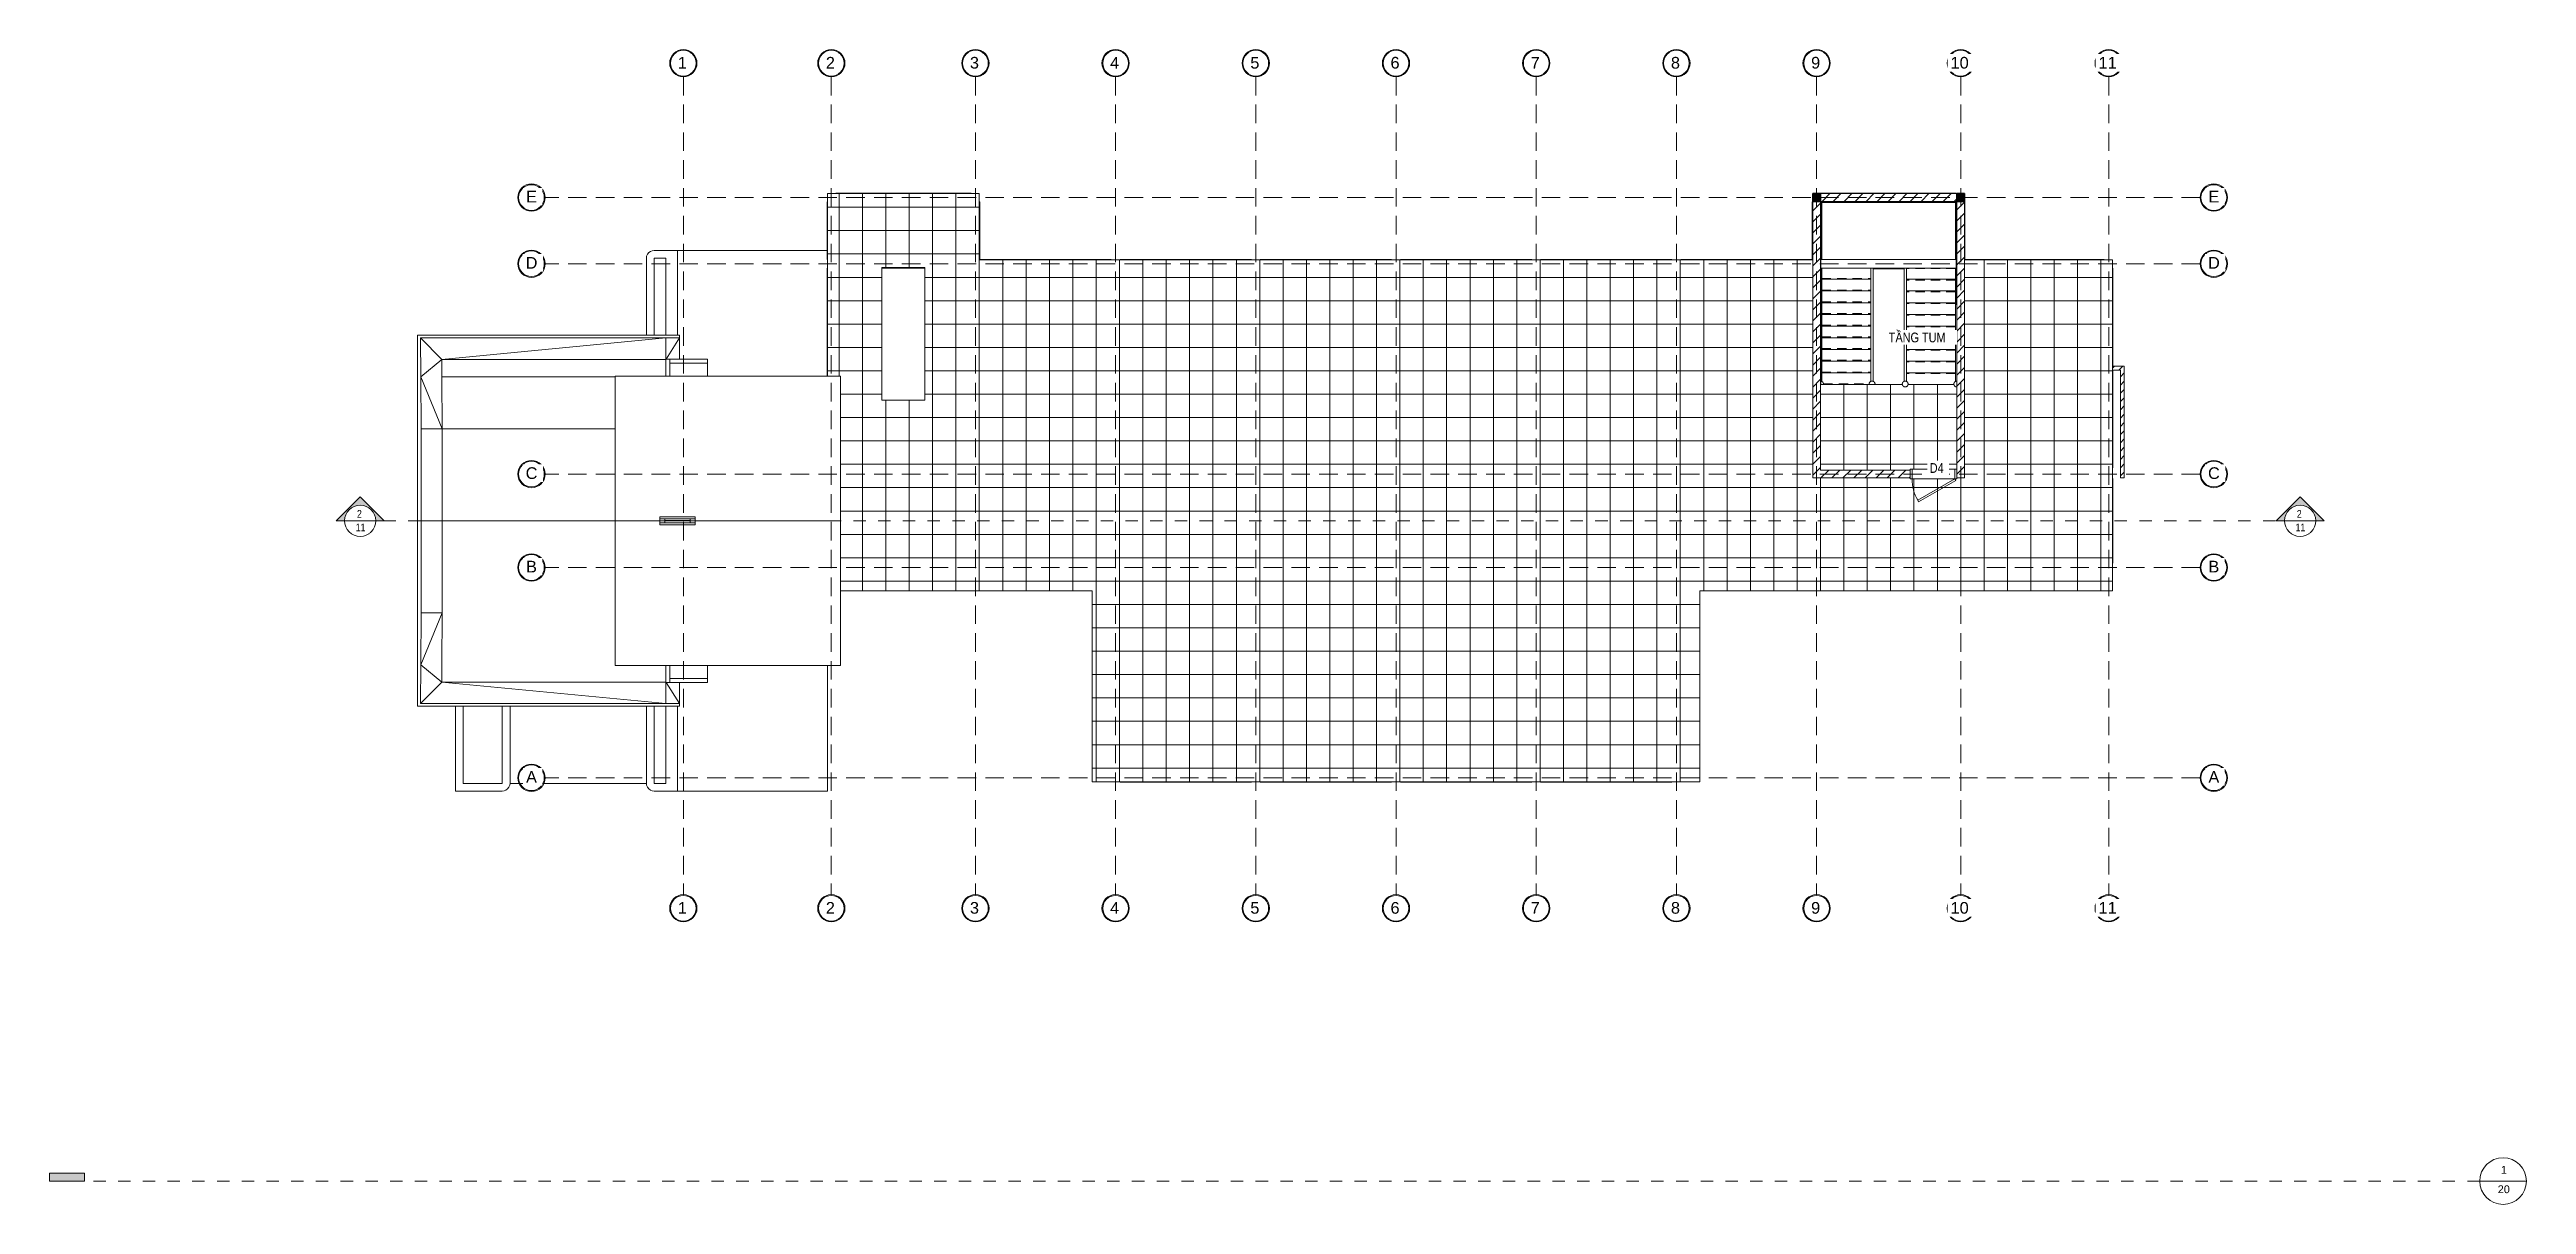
# Model space of a CAD drawing. Header units: millimetres. Extents: x -15725 to 47878, y -10955 to 18700.
import ezdxf

# ---------------------------------------------------------------- set-up
doc = ezdxf.new("R2010")
doc.units = ezdxf.units.MM
for name, pattern in [('Abgebrochen', [714.375, 476.25, -238.125]), ('Aligning Line', [635, 317.5, -317.5]), ('Hidden', [714.375, 476.25, -238.125]), ('Overhead', [396.875, 238.125, -158.75])]:
    doc.linetypes.add(name, pattern=pattern)
for name, color, linetype, lineweight in [('A-DOOR', 7, 'Continuous', 18), ('A-DOOR-FRAM', 7, 'Continuous', 18), ('A-FLOR-HRAL', 7, 'Continuous', 9), ('A-GLAZ', 7, 'Continuous', 18), ('A-WALL', 7, 'Continuous', 25), ('A-WALL-PATT', 7, 'Continuous', 25), ('G-ANNO-SYMB', 7, 'Abgebrochen', 9), ('G-ANNO-TEXT', 7, 'Continuous', 9), ('S-BEAM', 7, 'Continuous', 9), ('S-COLS', 7, 'Continuous', 25), ('S-FNDN', 7, 'Continuous', 9), ('S-GRID', 7, 'Continuous', 9), ('S-GRID-IDEN', 7, 'Continuous', 9), ('S-STRS', 7, 'Continuous', 18)]:
    doc.layers.add(name, color=color, linetype=linetype, lineweight=lineweight)
doc.layers.add('G-IMPT', color=7, linetype='Continuous', lineweight=9, true_color=0xffffff)
doc.styles.add('Arial', font='arial.ttf', dxfattribs={"height": 200})
doc.styles.add('Arial_1', font='arial.ttf', dxfattribs={"width": 0.8, "height": 200})
doc.styles.add('Arial_2', font='arial.ttf', dxfattribs={"height": 300})
doc.styles.add('Arial_3', font='arial.ttf', dxfattribs={"width": 0.8, "height": 250})
doc.styles.add('Arial_4', font='arial.ttf', dxfattribs={"width": 0.8, "height": 250})
pattern_1 = [(45, (0, 0), (-106.066, 106.066), [])]
pattern_2 = [(45, (0, 0), (-141.4214, 141.4214), [])]

# ---------------------------------------------------------------- blocks, each defined once
blk = doc.blocks.new('Railing - 150mm-2368054-06_MẶT BẰNG TẦNG TUM')
at = {"layer": 'A-FLOR-HRAL', "flags": 128}
for points in [[(-74, 12), (-74, 10), (-75, 7), (-75, 4), (-75, 1), (-75, -2), (-75, -5), (-75, -8), (-74, -11), (-74, -14), (-73, -17), (-72, -20), (-71, -23), (-70, -26), (-69, -28), (-68, -31), (-67, -34), (-65, -37), (-64, -39), (-62, -42), (-61, -44), (-59, -47), (-57, -49), (-55, -51), (-53, -53), (-51, -55), (-48, -57), (-46, -59), (-44, -61), (-41, -63), (-39, -64), (-36, -66), (-33, -67), (-31, -68), (-28, -70), (-25, -71), (-22, -72), (-19, -72), (-16, -73), (-14, -74), (-11, -74), (-8, -75), (-5, -75), (-2, -75), (0, -75)], [(0, -75), (3, -75), (6, -75), (9, -74), (12, -74), (15, -74), (18, -73), (21, -72), (24, -71), (26, -70), (29, -69), (32, -68), (35, -67), (37, -65), (40, -64), (42, -62), (45, -60), (47, -58), (49, -56), (52, -54), (54, -52), (56, -50), (58, -48), (60, -45), (61, -43), (63, -41), (65, -38), (66, -35), (68, -33), (69, -30), (70, -27), (71, -24), (72, -22), (73, -19), (73, -16), (74, -13), (74, -10), (75, -7), (75, -4), (75, -1), (75, 2), (75, 5), (75, 8), (74, 11), (74, 12)]]:
    blk.add_lwpolyline(points, dxfattribs=at)
blk = doc.blocks.new('Railing - 150mm-2368385-06_MẶT BẰNG TẦNG TUM')
at = {"layer": 'A-FLOR-HRAL', "flags": 128}
for points in [[(0, 75), (-3, 75), (-6, 75), (-9, 74), (-12, 74), (-15, 74), (-18, 73), (-21, 72), (-24, 71), (-26, 70), (-29, 69), (-32, 68), (-35, 67), (-37, 65), (-40, 64), (-42, 62), (-45, 60), (-47, 58), (-49, 56), (-52, 54), (-54, 52), (-56, 50), (-58, 48), (-60, 45), (-61, 43), (-63, 41), (-65, 38), (-66, 35), (-68, 33), (-69, 30), (-70, 27), (-71, 24), (-72, 22), (-73, 19), (-73, 16), (-74, 13), (-74, 10), (-75, 7), (-75, 4), (-75, 1), (-75, -2), (-75, -5), (-75, -8), (-74, -11), (-74, -14), (-73, -17), (-72, -20), (-71, -23), (-70, -26), (-69, -28), (-68, -31), (-67, -34), (-65, -37), (-64, -39), (-62, -42), (-61, -44), (-59, -47), (-57, -49), (-55, -51), (-53, -53), (-51, -55), (-48, -57), (-46, -59), (-44, -61), (-41, -63), (-39, -64), (-36, -66), (-33, -67), (-31, -68), (-28, -70), (-25, -71), (-22, -72), (-19, -72), (-16, -73), (-14, -74), (-11, -74), (-8, -75), (-5, -75), (-2, -75), (0, -75)], [(0, -75), (3, -75), (6, -75), (9, -74), (12, -74), (15, -74), (18, -73), (21, -72), (24, -71), (26, -70), (29, -69), (32, -68), (35, -67), (37, -65), (40, -64), (42, -62), (45, -60), (47, -58), (49, -56), (52, -54), (54, -52), (56, -50), (58, -48), (60, -45), (61, -43), (63, -41), (65, -38), (66, -35), (68, -33), (69, -30), (70, -27), (71, -24), (72, -22), (73, -19), (73, -16), (74, -13), (74, -10), (75, -7), (75, -4), (75, -1), (75, 2), (75, 5), (75, 8), (74, 11), (74, 14), (73, 17), (72, 20), (71, 23), (70, 26), (69, 28), (68, 31), (67, 34), (65, 37), (64, 39), (62, 42), (61, 44), (59, 47), (57, 49), (55, 51), (53, 53), (51, 55), (48, 57), (46, 59), (44, 61), (41, 63), (39, 64), (36, 66), (33, 67), (31, 68), (28, 70), (25, 71), (22, 72), (19, 72), (16, 73), (14, 74), (11, 74), (8, 75), (5, 75), (2, 75), (0, 75)]]:
    blk.add_lwpolyline(points, dxfattribs=at)
blk = doc.blocks.new('Railing - Railing-2370599-06_MẶT BẰNG TẦNG TUM')
at = {"layer": 'A-FLOR-HRAL'}
for p, q in [((31044, 10181), (31044, 13090)), ((31095, 13075), (31095, 13080)), ((31105, 13070), (31895, 13070)), ((31105, 10181), (31105, 13070)), ((31895, 13070), (31895, 10400)), ((31956, 13090), (31956, 10400)), ((31895, 10400), (31895, 10181)), ((31956, 10400), (31956, 10181))]:
    blk.add_line(p, q, dxfattribs=at)
at = {"rotation": 180}
blk.add_blockref('Railing - 150mm-2368054-06_MẶT BẰNG TẦNG TUM', (31075, 10112), dxfattribs=at)
blk.add_blockref('Railing - 150mm-2368385-06_MẶT BẰNG TẦNG TUM', (31925, 10112))
blk = doc.blocks.new('Railing - 150mm-V1-06_MẶT BẰNG TẦNG TUM')
at = {"layer": 'A-FLOR-HRAL', "flags": 128}
blk.add_lwpolyline([(10, -74), (12, -74), (15, -74), (18, -73), (21, -72), (24, -71), (26, -70), (29, -69), (32, -68), (35, -67), (37, -65), (40, -64), (42, -62), (45, -60), (47, -58), (49, -56), (52, -54), (54, -52), (56, -50), (58, -48), (60, -45), (61, -43), (63, -41), (65, -38), (66, -35), (68, -33), (69, -30), (70, -27), (71, -24), (72, -22), (73, -19), (73, -16), (74, -13), (74, -10), (75, -7), (75, -4), (75, -1), (75, 2), (75, 5), (75, 8), (74, 11), (74, 12)], dxfattribs=at)
blk = doc.blocks.new('Railing - 150mm-V2-06_MẶT BẰNG TẦNG TUM')
at = {"layer": 'A-FLOR-HRAL', "flags": 128}
blk.add_lwpolyline([(0, -75), (3, -75), (6, -75), (9, -74), (12, -74), (15, -74), (18, -73), (21, -72), (24, -71), (26, -70), (29, -69), (32, -68), (35, -67), (37, -65), (40, -64), (42, -62), (45, -60), (47, -58), (49, -56), (52, -54), (54, -52), (56, -50), (58, -48), (60, -45), (61, -43), (63, -41), (65, -38), (66, -35), (68, -33), (69, -30), (70, -27), (71, -24), (72, -22), (73, -19), (73, -16), (74, -13), (74, -10), (75, -7), (75, -4), (75, -1), (75, 2), (75, 5), (75, 8), (74, 11), (74, 14), (73, 17), (72, 20), (71, 23), (70, 26), (69, 28), (68, 31), (67, 34), (65, 37), (64, 39), (62, 42), (61, 44), (59, 47), (57, 49), (55, 51), (53, 53), (51, 55), (48, 57), (46, 59), (44, 61), (41, 63), (39, 64), (36, 66), (33, 67), (31, 68), (28, 70), (25, 71), (22, 72), (19, 72), (16, 73), (14, 74), (11, 74), (8, 75), (5, 75), (2, 75), (0, 75)], dxfattribs=at)
blk = doc.blocks.new('Railing - Railing-2370603-06_MẶT BẰNG TẦNG TUM')
at = {"layer": 'A-FLOR-HRAL'}
for p, q in [((29781, 14769), (33219, 14769)), ((29781, 13310), (29781, 14769)), ((33219, 14769), (33219, 13400)), ((33219, 13400), (33219, 13310)), ((29781, 10181), (29781, 13090)), ((33219, 13090), (33219, 10400)), ((33219, 10400), (33219, 10181))]:
    blk.add_line(p, q, dxfattribs=at)
at = {"extrusion": (0, 0, -1), "zscale": -1, "rotation": 180}
blk.add_blockref('Railing - 150mm-V1-06_MẶT BẰNG TẦNG TUM', (-29750, 10112), dxfattribs=at)
at = {"extrusion": (0, 0, -1), "zscale": -1}
blk.add_blockref('Railing - 150mm-V2-06_MẶT BẰNG TẦNG TUM', (-33250, 10112), dxfattribs=at)
blk = doc.blocks.new('Cua_Chong_Chay_D7_1Canh - D7_1200x2200-2407363-06_MẶT BẰNG TẦNG TUM')
at = {"layer": 'A-DOOR', "lineweight": 9}
for p, q in [((380, 714), (-573, 164)), ((-550, 125), (403, 675)), ((403, 675), (380, 714)), ((-573, 164), (-550, 125))]:
    blk.add_line(p, q, dxfattribs=at)
blk.add_arc((-550, 125), 1100, 360, 30, dxfattribs=at)
at = {"layer": 'A-DOOR-FRAM'}
for p, q in [((-550, 125), (-600, 125)), ((-600, 125), (-600, -125)), ((600, 125), (550, 125)), ((600, -125), (600, 125)), ((-600, -125), (-550, -125)), ((550, -125), (600, -125))]:
    blk.add_line(p, q, dxfattribs=at)
at = {"layer": 'A-DOOR-FRAM', "lineweight": 9}
for p, q in [((-550, 125), (-600, 125)), ((-600, 125), (-600, -125)), ((550, 125), (-550, 125)), ((-550, 125), (-550, -125)), ((-550, -125), (-550, 125)), ((550, -125), (550, 125)), ((600, 125), (550, 125)), ((550, 125), (550, -125)), ((600, -125), (600, 125)), ((-600, -125), (-550, -125)), ((-550, -125), (550, -125)), ((550, -125), (600, -125))]:
    blk.add_line(p, q, dxfattribs=at)
blk = doc.blocks.new('Window_K2_Stack - Sync_3dsMax_To_Revit-2428540-06_MẶT BẰNG TẦNG TUM')
at = {"layer": 'G-IMPT'}
for p, q in [((-792, 6793), (-800, 6742)), ((-800, 4764), (-800, 6742)), ((-770, 6843), (-792, 6793)), ((-737, 6885), (-770, 6843)), ((-696, 6917), (-737, 6885)), ((-649, 6935), (-696, 6917)), ((-600, 6942), (-649, 6935)), ((-600, 6942), (0, 6942)), ((-300, 6742), (-600, 6742)), ((-600, 6742), (-600, 4764)), ((-300, 4764), (-300, 6742)), ((0, 6942), (0, 4764)), ((3840, 6942), (0, 6942)), ((-300, 4764), (-6674, 4764)), ((-6674, 0), (-6674, 4764)), ((-6594, 3700), (-6603, 4694)), ((-6603, 4694), (-6052, 4142)), ((-6603, 4694), (-300, 4694)), ((-6052, 4142), (-300, 4694)), ((50, 4764), (-300, 4764)), ((-300, 4694), (-300, 4150)), ((-300, 4694), (50, 4694)), ((-295, 4150), (50, 4694)), ((50, 4694), (50, 4764)), ((50, 4694), (50, 4150)), ((-6594, 3700), (-6052, 4142)), ((-6051, 3700), (-6052, 4142)), ((-6052, 4142), (-300, 4142)), ((-200, 4150), (-300, 4150)), ((-300, 4150), (-300, 3714)), ((-300, 4150), (774, 4150)), ((774, 4150), (-300, 4150)), ((-300, 4150), (-300, 3714)), ((-300, 4150), (-300, 3714)), ((-200, 4050), (-200, 4150)), ((774, 4150), (-200, 4150)), ((-200, 4150), (-200, 4050)), ((-200, 3714), (-200, 4050)), ((-200, 4050), (774, 4050)), ((774, 4050), (774, 4150)), ((774, 4150), (774, 4050)), ((774, 3714), (774, 4150)), ((774, 4050), (774, 3714)), ((-6582, 2365), (-6594, 3700)), ((-6594, 3700), (-6047, 2365)), ((-6047, 2365), (-6051, 3700)), ((-6051, 3700), (-1600, 3700)), ((4189, 3714), (-1600, 3714)), ((-1600, 0), (-1600, 3714)), ((4189, 0), (4189, 3714)), ((-6047, 2365), (-6582, 2365)), ((-6582, 0), (-6582, 2365)), ((-6047, 2365), (-1600, 2365)), ((-6047, 0), (-6047, 2365)), ((-6674, -4764), (-6674, 0)), ((-6582, -2365), (-6582, 0)), ((-6047, -2365), (-6047, 0)), ((-1600, 0), (-1600, -3714)), ((4189, -3714), (4189, 0)), ((-6594, -3700), (-6582, -2365)), ((-6047, -2365), (-6594, -3700)), ((-6582, -2365), (-6047, -2365)), ((-6051, -3700), (-6047, -2365)), ((-6603, -4694), (-6594, -3700)), ((-6052, -4142), (-6594, -3700)), ((-6052, -4142), (-6051, -3700)), ((-1600, -3714), (4189, -3714)), ((-300, -3714), (-300, -4150)), ((-300, -3714), (-300, -4150)), ((-300, -4150), (-300, -3714)), ((-200, -4050), (-200, -3714)), ((774, -4050), (774, -3714)), ((774, -4150), (774, -3714)), ((3850, -6942), (3850, -3714)), ((-6603, -4694), (-6052, -4142)), ((-300, -4142), (-6052, -4142)), ((-300, -4694), (-6052, -4142)), ((-300, -4150), (-200, -4150)), ((-300, -4694), (-300, -4150)), ((-300, -4150), (774, -4150)), ((-300, -4150), (774, -4150)), ((50, -4694), (-295, -4150)), ((-200, -4150), (-200, -4050)), ((774, -4050), (-200, -4050)), ((-200, -4150), (-200, -4050)), ((-200, -4150), (774, -4150)), ((50, -4150), (50, -4694)), ((774, -4150), (774, -4050)), ((774, -4150), (774, -4050)), ((-6674, -4764), (-300, -4764)), ((-300, -4694), (-6603, -4694)), ((-5700, -4764), (-5700, -6942)), ((-5500, -6742), (-5500, -4764)), ((-4500, -4764), (-4500, -6742)), ((-4300, -6742), (-4300, -4764)), ((-800, -4764), (-800, -6742)), ((-800, -4764), (-800, -6742)), ((-600, -4764), (-600, -6742)), ((50, -4694), (-300, -4694)), ((-300, -4764), (50, -4764)), ((-300, -6742), (-300, -4764)), ((0, -4764), (0, -6942)), ((50, -4764), (50, -4694)), ((-4500, -6942), (-5700, -6942)), ((-4500, -6742), (-5500, -6742)), ((-4450, -6935), (-4500, -6942)), ((-4450, -6935), (-4404, -6917)), ((-4404, -6917), (-4362, -6886)), ((-4330, -6843), (-4362, -6886)), ((-4330, -6843), (-4308, -6793)), ((-4308, -6793), (-4300, -6742)), ((-4300, -6742), (-800, -6742)), ((-800, -6742), (-792, -6793)), ((-792, -6793), (-770, -6843)), ((-770, -6843), (-737, -6886)), ((-737, -6886), (-696, -6917)), ((-696, -6917), (-649, -6935)), ((-649, -6935), (-600, -6942)), ((-600, -6742), (-300, -6742)), ((0, -6942), (-600, -6942)), ((0, -6942), (3850, -6942))]:
    blk.add_line(p, q, dxfattribs=at)
at = {"layer": 'G-IMPT', "flags": 128}
for points in [[(-6582, 0), (-6605, 0), (-6628, 0), (-6651, 0), (-6674, 0)], [(-6047, 0), (-6181, 0), (-6315, 0), (-6448, 0), (-6582, 0)], [(-1600, 0), (-1737, 0), (-3174, 0), (-4610, 0), (-6047, 0)], [(4189, 0), (2742, 0), (1295, 0), (-153, 0), (-1600, 0)], [(-6674, 0), (-6651, 0), (-6628, 0), (-6605, 0), (-6582, 0)], [(-6582, 0), (-6448, 0), (-6315, 0), (-6181, 0), (-6047, 0)], [(-6047, 0), (-4610, 0), (-3174, 0), (-1737, 0), (-1600, 0)], [(-1600, 0), (-153, 0), (1295, 0), (2742, 0), (4189, 0)]]:
    blk.add_lwpolyline(points, dxfattribs=at)
blk = doc.blocks.new('Window_K2_Stack - Window_K2_Stack-2377845-06_MẶT BẰNG TẦNG TUM')
at = {"layer": 'A-GLAZ'}
for p, q in [((-450, -100), (-450, 100)), ((-450, 100), (450, 100)), ((-450, 50), (450, 50)), ((-328.75, -50), (-328.75, 50)), ((-328.75, 5), (328.75, 5)), ((328.75, -50), (328.75, 50)), ((450, -100), (450, 100)), ((-450, -50), (450, -50)), ((-450, -100), (450, -100)), ((-328.75, -5), (328.75, -5))]:
    blk.add_line(p, q, dxfattribs=at)
blk.add_blockref('Window_K2_Stack - Sync_3dsMax_To_Revit-2428540-06_MẶT BẰNG TẦNG TUM', (0, 0))
blk = doc.blocks.new('M_Concrete-Rectangular-Column - COT200X200-2391841-06_MẶT BẰNG TẦNG TUM')
at = {"layer": 'S-COLS', "lineweight": 35}
blk.add_hatch(color=256, dxfattribs=at).paths.add_polyline_path([(100, -100), (100, 100), (-100, 100), (-100, -100)])
for p, q in [((100, 100), (-100, 100)), ((-100, 100), (-100, -100)), ((100, -100), (100, 100)), ((-100, -100), (100, -100))]:
    blk.add_line(p, q, dxfattribs=at)
blk = doc.blocks.new('Detail View - M_Section Tail - Filled Horizontal-28776-06_MẶT BẰNG TẦNG TUM')
at = {"layer": 'G-ANNO-SYMB', "linetype": 'Continuous'}
blk.add_hatch(color=256, dxfattribs=at).paths.add_polyline_path([(0, 2), (0, 0), (-9, 0), (-9, 2)])
for p, q in [((0, 2), (-9, 2)), ((-9, 2), (-9, 0)), ((-9, 0), (0, 0)), ((0, 0), (0, 2))]:
    blk.add_line(p, q, dxfattribs=at)
blk = doc.blocks.new('Detail View - M_Section Head - No Arrow-28929-06_MẶT BẰNG TẦNG TUM')
at = {"layer": 'G-ANNO-SYMB', "linetype": 'Continuous'}
for start, end in [(360, 180), (180, 360)]:
    blk.add_arc((-6, 0), 6, start, end, dxfattribs=at)
blk = doc.blocks.new('Section - CAT DUNG-122916-06_MẶT BẰNG TẦNG TUM')
at = {"layer": 'G-ANNO-SYMB', "linetype": 'Continuous'}
h = blk.add_hatch(color=256, dxfattribs=at)
edge = h.paths.add_edge_path()
edge.add_line((0.18, 0), (-2, 0))
edge.add_arc((-6, 0), 4, 0, 90)
edge.add_arc((-6, 0), 4, 90, 180)
edge.add_line((-10, 0), (-12.18, 0))
edge.add_line((-12.18, 0), (-6, 6.18))
edge.add_line((-6, 6.18), (0.18, 0))
for p, q in [((-6, 6.18), (-12.18, 0)), ((0.18, 0), (-6, 6.18)), ((-12.18, 0), (-10, 0)), ((-2, 0), (0.18, 0))]:
    blk.add_line(p, q, dxfattribs=at)
for start, end in [(360, 180), (90, 180), (180, 360), (0, 90)]:
    blk.add_arc((-6, 0), 4, start, end, dxfattribs=at)
blk = doc.blocks.new('Grid - TRUC  D1-102336-06_MẶT BẰNG TẦNG TUM')
at = {"layer": 'S-GRID-IDEN'}
for radius in [3.5, 3.3]:
    blk.add_circle((0, 0), radius, dxfattribs=at)

msp = doc.modelspace()

# ---------------------------------------------------------------- hatches: boundary and pattern name
at = {"layer": 'A-WALL-PATT', "lineweight": 9}
h = msp.add_hatch(dxfattribs=at)
h.set_pattern_fill('FP_2', color=256, style=0, pattern_type=2)
h.set_pattern_definition(pattern_2)
h.paths.add_polyline_path([(29550, 7900), (29750, 7900), (29750, 14800), (29550, 14800), (29550, 9857)])
h = msp.add_hatch(dxfattribs=at)
h.set_pattern_fill('FP_2', color=256, style=0, pattern_type=2)
h.set_pattern_definition(pattern_2)
h.paths.add_polyline_path([(33250, 14800), (33250, 15000), (29750, 15000), (29750, 14800), (31743, 14800)])
h = msp.add_hatch(dxfattribs=at)
h.set_pattern_fill('FP_2', color=256, style=0, pattern_type=2)
h.set_pattern_definition(pattern_2)
h.paths.add_polyline_path([(33250, 7700), (33450, 7700), (33450, 14800), (33250, 14800), (33250, 7786)])
h = msp.add_hatch(dxfattribs=at)
h.set_pattern_fill('FP_1', color=256, style=0, pattern_type=2)
h.set_pattern_definition(pattern_1)
h.paths.add_polyline_path([(37450, 10470), (37450, 10570), (37250, 10570), (37250, 10470)])
h = msp.add_hatch(dxfattribs=at)
h.set_pattern_fill('FP_1', color=256, style=0, pattern_type=2)
h.set_pattern_definition(pattern_1)
h.paths.add_polyline_path([(37550, 7700), (37550, 10570), (37450, 10570), (37450, 7700)])
h = msp.add_hatch(dxfattribs=at)
h.set_pattern_fill('FP_2', color=256, style=0, pattern_type=2)
h.set_pattern_definition(pattern_2)
h.paths.add_polyline_path([(29550, 7700), (32050, 7700), (32050, 7900), (29550, 7900), (29550, 7786)])
at = {"layer": 'S-FNDN'}
h = msp.add_hatch(dxfattribs=at)
h.set_pattern_fill('FP_3', color=256, style=0, pattern_type=2)
h.set_pattern_definition([(0, (20750, 7450), (0, 600), []), (90, (20750, 7450), (-600, 4e-14), [])])
h.paths.add_polyline_path([(15927, -100), (26650, -100), (26650, 4800), (37250, 4800), (37250, 13300), (33450, 13300), (33450, 7700), (33250, 7700), (33250, 7675), (32050, 7675), (32050, 7700), (29550, 7700), (29550, 13300), (8150, 13300), (8150, 15000), (4250, 15000), (4250, 10314), (4589, 10314), (4589, 6600), (4589, 6600), (4589, 4800), (11050, 4800), (11050, -100)])
h.paths.add_polyline_path([(30510, 7900), (32050, 7900), (32050, 7925), (33250, 7925), (33250, 10038), (33230, 10041), (33218, 10045), (33207, 10052), (33198, 10059), (33190, 10068), (33180, 10088), (33175, 10100), (31999, 10099), (31997, 10091), (31991, 10079), (31981, 10063), (31974, 10056), (31956, 10044), (31941, 10039), (31925, 10038), (31904, 10041), (31889, 10047), (31878, 10055), (31867, 10066), (31858, 10081), (31853, 10094), (31852, 10100), (29750, 10100), (29750, 7900)])
h.paths.add_polyline_path([(5650, 9700), (5650, 13100), (6750, 13100), (6750, 9700)])

# ---------------------------------------------------------------- linework, layer by layer
at = {"layer": 'A-WALL', "lineweight": 18}
for p, q in [((29550, 14800), (29550, 7700)), ((33250, 15000), (29750, 15000)), ((29750, 14800), (33250, 14800)), ((29750, 7900), (29750, 14800)), ((33250, 14800), (33250, 7700)), ((33450, 7700), (33450, 14800)), ((37550, 10570), (37250, 10570)), ((37250, 10570), (37250, 10470)), ((37250, 10470), (37450, 10470)), ((37450, 10470), (37450, 7700)), ((37550, 7700), (37550, 10570)), ((29550, 7700), (32050, 7700)), ((32050, 7900), (29750, 7900)), ((32050, 7700), (32050, 7900)), ((33250, 7700), (33450, 7700)), ((37450, 7700), (37550, 7700))]:
    msp.add_line(p, q, dxfattribs=at)
at = {"layer": 'G-ANNO-SYMB', "linetype": 'Continuous'}
for p, q in [((-8147, 6600), (-7347, 6600)), ((41666, 6600), (42466, 6600)), ((46678, -10355), (47878, -10355))]:
    msp.add_line(p, q, dxfattribs=at)
at = {"layer": 'G-ANNO-SYMB', "linetype": 'Aligning Line'}
for p, q in [((-7147, 6600), (41466, 6600)), ((46678, -10355), (-14825, -10355))]:
    msp.add_line(p, q, dxfattribs=at)
at = {"layer": 'S-BEAM'}
for p, q in [((4240, 14787), (4250, 14787)), ((4240, 14787), (4240, 13313)), ((4463, 15000), (4463, 15010)), ((7937, 15010), (4463, 15010)), ((7937, 15010), (7937, 15000)), ((8150, 14787), (8160, 14787)), ((8160, 13313), (8160, 14787)), ((29540, 14787), (29550, 14787)), ((29540, 14787), (29540, 13313)), ((29750, 14787), (29760, 14787)), ((29760, 13313), (29760, 14787)), ((29763, 15000), (29763, 15010)), ((33237, 15010), (29763, 15010)), ((29763, 14790), (29763, 14800)), ((29763, 14790), (33237, 14790)), ((33237, 15010), (33237, 15000)), ((33237, 14800), (33237, 14790)), ((33240, 14787), (33250, 14787)), ((33240, 14787), (33240, 13313)), ((33450, 14787), (33460, 14787)), ((33460, 13313), (33460, 14787)), ((4250, 13313), (4240, 13313)), ((4240, 13087), (4250, 13087)), ((4240, 13087), (4240, 10314)), ((5650, 13090), (6750, 13090)), ((8160, 13313), (8150, 13313)), ((8163, 13300), (8163, 13310)), ((11537, 13310), (8163, 13310)), ((11537, 13310), (11537, 13300)), ((11763, 13300), (11763, 13310)), ((15137, 13310), (11763, 13310)), ((15137, 13310), (15137, 13300)), ((15363, 13300), (15363, 13310)), ((18737, 13310), (15363, 13310)), ((18737, 13310), (18737, 13300)), ((18963, 13300), (18963, 13310)), ((22337, 13310), (18963, 13310)), ((22337, 13310), (22337, 13300)), ((22563, 13300), (22563, 13310)), ((25937, 13310), (22563, 13310)), ((25937, 13310), (25937, 13300)), ((26163, 13300), (26163, 13310)), ((29537, 13310), (26163, 13310)), ((29537, 13310), (29537, 13300)), ((29550, 13313), (29540, 13313)), ((29760, 13313), (29750, 13313)), ((29750, 13087), (29760, 13087)), ((29760, 10100), (29760, 13087)), ((29763, 13090), (29763, 13310)), ((33237, 13310), (29763, 13310)), ((29763, 13090), (33237, 13090)), ((33237, 13310), (33237, 13090)), ((33250, 13313), (33240, 13313)), ((33240, 13087), (33250, 13087)), ((33240, 13087), (33240, 12149)), ((33460, 13313), (33450, 13313)), ((33463, 13300), (33463, 13310)), ((37037, 13310), (33463, 13310)), ((37037, 13310), (37037, 13300)), ((37250, 13087), (37260, 13087)), ((37260, 10570), (37260, 13087)), ((37260, 7963), (37260, 10470)), ((37260, 7963), (37250, 7963)), ((37250, 7687), (37260, 7687)), ((37260, 5513), (37260, 7687)), ((37260, 5513), (37250, 5513)), ((11763, -110), (11763, -100)), ((11763, -110), (15137, -110)), ((15137, -100), (15137, -110)), ((15363, -110), (15363, -100)), ((15363, -110), (18737, -110)), ((18737, -100), (18737, -110)), ((18963, -110), (18963, -100)), ((18963, -110), (22337, -110)), ((22337, -100), (22337, -110)), ((22563, -110), (22563, -100)), ((22563, -110), (25937, -110)), ((25937, -100), (25937, -110))]:
    msp.add_line(p, q, dxfattribs=at)
at = {"layer": 'S-FNDN'}
for p, q in [((8150, 15000), (4250, 15000)), ((4250, 15000), (4250, 10314)), ((8150, 13300), (8150, 15000)), ((5650, 9700), (5650, 13100)), ((5650, 13100), (6750, 13100)), ((6750, 13100), (6750, 9700)), ((29550, 13300), (8150, 13300)), ((37250, 13300), (33450, 13300)), ((37250, 10570), (37250, 13300)), ((37250, 4800), (37250, 10470)), ((6750, 9700), (5650, 9700)), ((31852, 10100), (29750, 10100)), ((33176, 10100), (31999, 10100)), ((4589, 4800), (11050, 4800)), ((11050, 4800), (11050, -100)), ((26650, -100), (26650, 4800)), ((26650, 4800), (37250, 4800)), ((11050, -100), (26650, -100))]:
    msp.add_line(p, q, dxfattribs=at)
at = {"layer": 'S-STRS', "linetype": 'Overhead', "lineweight": 9}
for p, q in [((29781, 12820), (31044, 12820)), ((33219, 13080), (31956, 13080)), ((33219, 12780), (31956, 12780)), ((29781, 12520), (31044, 12520)), ((29781, 12220), (31044, 12220)), ((33219, 12480), (31956, 12480)), ((33219, 12180), (31956, 12180)), ((29781, 11920), (31044, 11920)), ((29781, 11620), (31044, 11620)), ((33219, 11880), (31956, 11880)), ((33219, 11580), (31956, 11580)), ((29781, 11320), (31044, 11320)), ((29781, 11020), (31044, 11020)), ((33219, 11280), (31956, 11280)), ((33219, 10980), (31956, 10980)), ((29781, 10720), (31044, 10720)), ((29781, 10420), (31044, 10420)), ((33219, 10680), (31956, 10680)), ((33219, 10380), (31956, 10380)), ((29824, 10120), (31001, 10120))]:
    msp.add_line(p, q, dxfattribs=at)
at = {"layer": 'S-STRS'}
for p, q in [((29781, 12800), (31044, 12800)), ((33219, 12800), (31956, 12800)), ((29781, 12500), (31044, 12500)), ((29781, 12200), (31044, 12200)), ((33219, 12500), (31956, 12500)), ((33219, 12200), (31956, 12200)), ((29781, 11900), (31044, 11900)), ((29781, 11600), (31044, 11600)), ((33219, 11900), (31956, 11900)), ((33219, 11600), (31956, 11600)), ((29781, 11300), (31044, 11300)), ((29781, 11000), (31044, 11000)), ((33219, 11300), (31956, 11300)), ((33219, 11000), (31956, 11000)), ((29781, 10700), (31044, 10700)), ((29781, 10400), (31044, 10400)), ((33219, 10700), (31956, 10700)), ((33219, 10400), (31956, 10400)), ((33176, 10100), (31999, 10100))]:
    msp.add_line(p, q, dxfattribs=at)

# ---------------------------------------------------------------- block references
at = {"layer": 'A-DOOR-FRAM', "lineweight": 9, "rotation": 180}
msp.add_blockref('Cua_Chong_Chay_D7_1Canh - D7_1200x2200-2407363-06_MẶT BẰNG TẦNG TUM', (32650, 7800), dxfattribs=at)
at = {"layer": 'A-FLOR-HRAL'}
for name in ['Railing - Railing-2370603-06_MẶT BẰNG TẦNG TUM', 'Railing - Railing-2370599-06_MẶT BẰNG TẦNG TUM']:
    msp.add_blockref(name, (0, 0), dxfattribs=at)
at = {"layer": 'A-GLAZ', "rotation": 359.9999377154716}
msp.add_blockref('Window_K2_Stack - Window_K2_Stack-2377845-06_MẶT BẰNG TẦNG TUM', (400, 6600), dxfattribs=at)
at = {"layer": 'G-ANNO-SYMB', "linetype": 'Continuous', "xscale": 99.99999999999993, "yscale": 99.99999999999993, "zscale": 99.99999999999993}
for name, p in [('Section - CAT DUNG-122916-06_MẶT BẰNG TẦNG TUM', (-7147, 6600)), ('Detail View - M_Section Tail - Filled Horizontal-28776-06_MẶT BẰNG TẦNG TUM', (-14825, -10355))]:
    msp.add_blockref(name, p, dxfattribs=at)
at = {"layer": 'G-ANNO-SYMB', "linetype": 'Continuous', "extrusion": (0, 0, -1), "xscale": 99.99999999999993, "yscale": 99.99999999999993, "zscale": 99.99999999999993}
for name, p in [('Section - CAT DUNG-122916-06_MẶT BẰNG TẦNG TUM', (-41466, 6600)), ('Detail View - M_Section Head - No Arrow-28929-06_MẶT BẰNG TẦNG TUM', (-46678, -10355))]:
    msp.add_blockref(name, p, dxfattribs=at)
at = {"layer": 'S-COLS', "lineweight": 35}
for p in [(29650, 14900), (33350, 14900)]:
    msp.add_blockref('M_Concrete-Rectangular-Column - COT200X200-2391841-06_MẶT BẰNG TẦNG TUM', p, dxfattribs=at)
at = {"layer": 'S-GRID-IDEN', "xscale": 99.99999999999993, "yscale": 99.99999999999993, "zscale": 99.99999999999993}
for p, rotation in [((550, 18350), 180), ((4350, 18350), 180), ((8050, 18350), 180), ((11650, 18350), 180), ((15250, 18350), 180), ((18850, 18350), 180), ((22450, 18350), 180), ((26050, 18350), 180), ((29650, 18350), 180), ((33350, 18350), 180), ((37150, 18350), 180), ((-3350, 14900), 90), ((39850, 14900), 90), ((-3350, 13200), 90), ((39850, 13200), 90), ((-3350, 7800), 90), ((39850, 7800), 90), ((-3350, 5400), 90), ((39850, 5400), 90), ((-3350, 0), 90), ((39850, 0), 90), ((550, -3350), 180), ((4350, -3350), 180), ((8050, -3350), 180), ((11650, -3350), 180), ((15250, -3350), 180), ((18850, -3350), 180), ((22450, -3350), 180), ((26050, -3350), 180), ((29650, -3350), 180), ((33350, -3350), 180), ((37150, -3350), 180)]:
    msp.add_blockref('Grid - TRUC  D1-102336-06_MẶT BẰNG TẦNG TUM', p, dxfattribs=dict(at, rotation=rotation))

# ---------------------------------------------------------------- texts
at = {"layer": 'G-ANNO-SYMB', "linetype": 'Continuous', "char_height": 200, "attachment_point": 1, "style": 'Arial'}
for s, insert, width in [('1', (47220, -9966), 192.4), ('20', (47141, -10465), 384.81)]:
    msp.add_mtext(s, dxfattribs=dict(at, insert=insert, width=width))

# ---------------------------------------------------------------- next in the draw order: texts
at = {"layer": 'G-ANNO-SYMB', "linetype": 'Continuous', "char_height": 200, "width": 153.92, "attachment_point": 1, "style": 'Arial_1', "bg_fill": 3, "box_fill_scale": 1.25, "bg_fill_color": 256, "bg_fill_true_color": 13158600, "bg_fill_transparency": 0}
for insert in [(-7830, 6877), (41982, 6877)]:
    msp.add_mtext('2', dxfattribs=dict(at, insert=insert))
at = {"layer": 'G-ANNO-TEXT', "insert": (31500, 11432), "char_height": 250, "width": 211.65, "attachment_point": 1, "style": 'Arial_3', "bg_fill": 3, "box_fill_scale": 1.25, "bg_fill_color": 256, "bg_fill_true_color": 13158600, "bg_fill_transparency": 0}
msp.add_mtext('T', dxfattribs=at)
at = {"layer": 'S-GRID-IDEN', "char_height": 300, "attachment_point": 1, "style": 'Arial_2', "bg_fill": 3, "box_fill_scale": 1.25, "bg_fill_color": 256, "bg_fill_true_color": 13158600, "bg_fill_transparency": 0}
for s, insert, width in [('1', (409, 18511), 288.61), ('2', (4209, 18511), 288.61), ('3', (7909, 18511), 288.61), ('4', (11509, 18511), 288.61), ('5', (15109, 18511), 288.61), ('6', (18709, 18511), 288.61), ('7', (22309, 18511), 288.61), ('8', (25909, 18511), 288.61), ('9', (29509, 18511), 288.61), ('10', (33090, 18511), 577.21), ('11', (36890, 18511), 577.21), ('E', (-3489, 15073), 344.73), ('E', (39711, 15073), 344.73), ('D', (-3499, 13373), 368.78), ('D', (39701, 13373), 368.78), ('C', (-3499, 7973), 368.78), ('C', (39701, 7973), 368.78), ('B', (-3489, 5573), 344.73), ('B', (39711, 5573), 344.73), ('A', (-3489, 173), 344.73), ('A', (39711, 173), 344.73), ('1', (409, -3189), 288.61), ('2', (4209, -3189), 288.61), ('3', (7909, -3189), 288.61), ('4', (11509, -3189), 288.61), ('5', (15109, -3189), 288.61), ('6', (18709, -3189), 288.61), ('7', (22309, -3189), 288.61), ('8', (25909, -3189), 288.61), ('9', (29509, -3189), 288.61), ('10', (33090, -3189), 577.21), ('11', (36890, -3189), 577.21)]:
    msp.add_mtext(s, dxfattribs=dict(at, insert=insert, width=width))

# ---------------------------------------------------------------- next in the draw order: linework, layer by layer
at = {"layer": 'S-GRID', "linetype": 'Hidden'}
for p, q in [((550, 18000), (550, -3000)), ((4350, 18000), (4350, -3000)), ((8050, 18000), (8050, -3000)), ((11650, 18000), (11650, -3000)), ((15250, 18000), (15250, -3000)), ((18850, 18000), (18850, -3000)), ((22450, 18000), (22450, -3000)), ((26050, 18000), (26050, -3000)), ((29650, 18000), (29650, -3000)), ((33350, 18000), (33350, -3000)), ((37150, 18000), (37150, -3000)), ((39500, 14900), (-3000, 14900)), ((39500, 13200), (-3000, 13200)), ((39500, 7800), (-3000, 7800)), ((39500, 5400), (-3000, 5400)), ((39500, 0), (-3000, 0))]:
    msp.add_line(p, q, dxfattribs=at)

# ---------------------------------------------------------------- next in the draw order: texts
at = {"layer": 'G-ANNO-SYMB', "linetype": 'Continuous', "char_height": 200, "width": 307.85, "attachment_point": 1, "style": 'Arial_1', "bg_fill": 3, "box_fill_scale": 1.25, "bg_fill_color": 256, "bg_fill_true_color": 13158600, "bg_fill_transparency": 0}
for insert in [(-7861, 6529), (41951, 6529)]:
    msp.add_mtext('11', dxfattribs=dict(at, insert=insert))
at = {"layer": 'G-ANNO-TEXT', "insert": (31675, 11432), "char_height": 250, "width": 224.47, "attachment_point": 1, "style": 'Arial_4', "bg_fill": 3, "box_fill_scale": 1.25, "bg_fill_color": 256, "bg_fill_true_color": 13158600, "bg_fill_transparency": 0}
msp.add_mtext('\\fArial|b0|i0|c254|p34|;\\W.8;Ầ', dxfattribs=at)

# ---------------------------------------------------------------- next in the draw order: texts
at = {"layer": 'G-ANNO-TEXT', "char_height": 250, "attachment_point": 1, "style": 'Arial_3', "bg_fill": 3, "box_fill_scale": 1.25, "bg_fill_color": 256, "bg_fill_true_color": 13158600, "bg_fill_transparency": 0}
for s, insert, width in [('NG TUM', (31860, 11432), 1334.01), ('D4', (32555, 8080), 429.7)]:
    msp.add_mtext(s, dxfattribs=dict(at, insert=insert, width=width))

doc.saveas('drawing.dxf')
